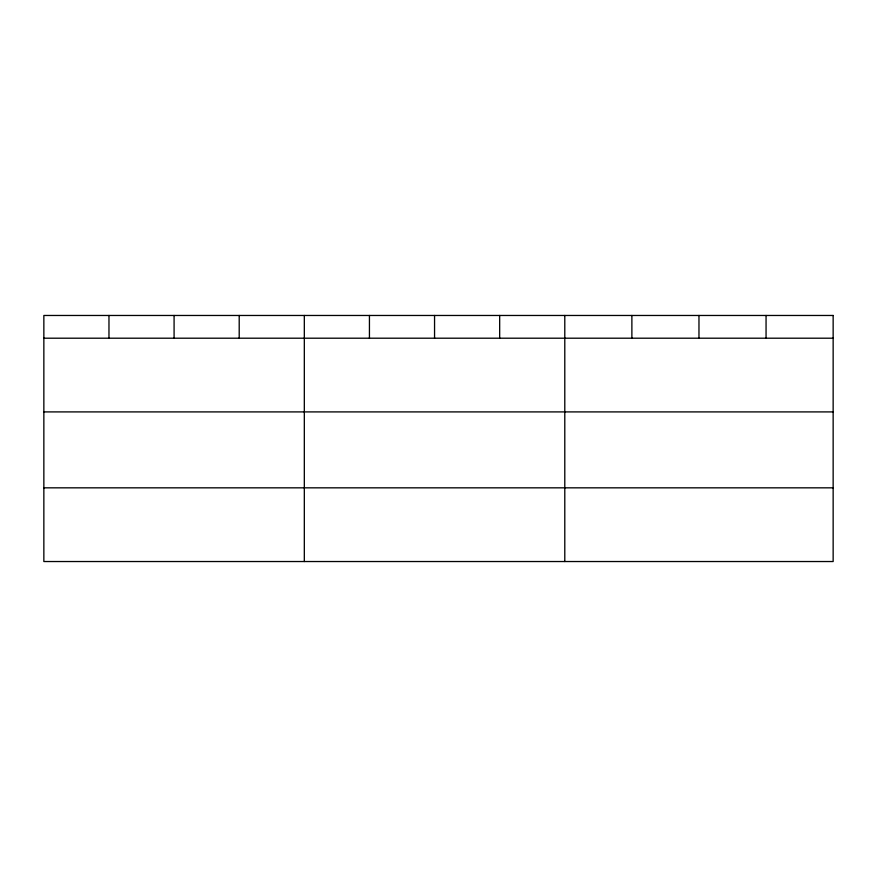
<?xml version="1.0" encoding="UTF-8"?>
<svg xmlns="http://www.w3.org/2000/svg" width="877" height="877" viewBox="0 0 877 877"><rect width="100%" height="100%" fill="white"/><g stroke="black" fill="none" stroke-linecap="round" stroke-linejoin="round"><path stroke-width="1.32" d="M43.85 338.204L833.15 338.204M43.85 411.905L833.15 411.905M43.85 487.831L833.15 487.831M766.059 315.468L766.059 338.204M698.969 315.468L698.969 338.204M631.878 315.468L631.878 338.204M564.788 315.468L564.788 561.532M499.671 315.468L499.671 338.204M434.553 315.468L434.553 338.204M369.436 315.468L369.436 338.204M304.319 315.468L304.319 561.532M239.202 315.468L239.202 338.204M174.084 315.468L174.084 338.204M108.967 315.468L108.967 338.204M833.15 315.468L43.85 315.468L43.85 561.532L833.15 561.532L833.15 315.468"/></g></svg>
